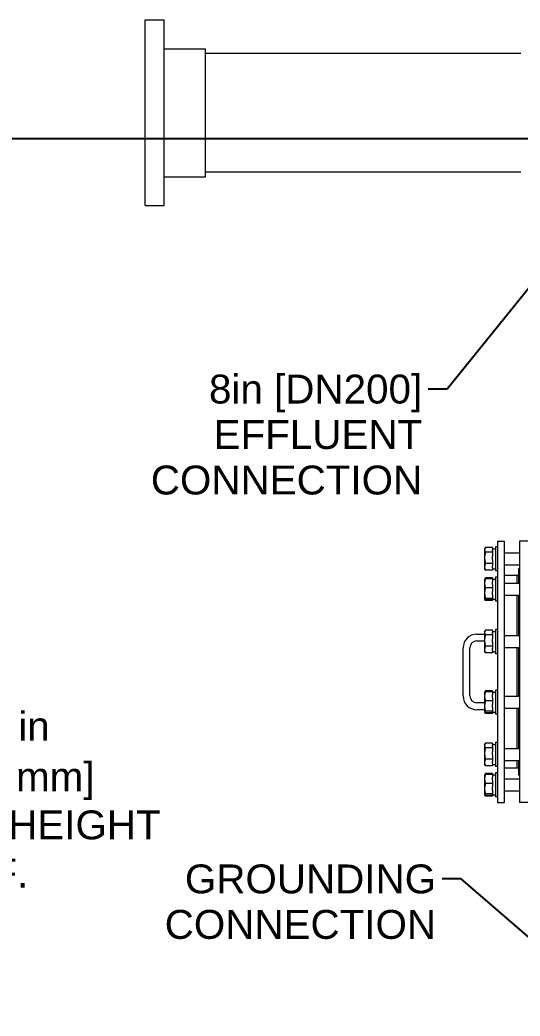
# Model space of a CAD drawing. Header units: inches. Extents: x 17 to 469, y 7 to 301.
# Drawn here: x 305.6 to 341.9, y 81.8 to 154.2 of the extents above; entities that cross this region are included whole.
import ezdxf

# ---------------------------------------------------------------- set-up
doc = ezdxf.new("R2010")
doc.units = ezdxf.units.IN
doc.header["$LTSCALE"] = 14
doc.header["$MEASUREMENT"] = 0
for name, color, linetype, lineweight in [('Dimension (ANSI)', 7, 'Continuous', 25), ('Symbol (ANSI)', 7, 'Continuous', 25), ('Visible (ANSI)', 7, 'Continuous', 50)]:
    doc.layers.add(name, color=color, linetype=linetype, lineweight=lineweight)
doc.styles.add('MEMCOR Medium', font='arial.ttf')
doc.dimstyles.new('Default (ANSI)', dxfattribs={"dimscale": 14, "dimtxt": 0.15, "dimasz": 0.098425, "dimexe": 0.125, "dimexo": 0.0625, "dimgap": 0.031496, "dimtad": 0, "dimtih": 1, "dimtoh": 1, "dimdec": 4, "dimrnd": 1e-08, "dimzin": 3, "dimdsep": 46, "dimlunit": 5, "dimtxsty": 'MEMCOR Medium', "dimcen": 0.09, "dimdle": 0.393701, "dimclrd": 256, "dimclre": 256, "dimclrt": 256, "dimadec": 0, "dimazin": 1, "dimtfac": 0.8, "dimtofl": 0, "dimtmove": 0, "dimatfit": 3, "dimfxl": 1, "dimfrac": 1, "dimtolj": 1, "dimtzin": 4, "dimlwd": -1, "dimlwe": -1, "dimarcsym": 0})
doc.dimstyles.new('Default (ANSI)$7', dxfattribs={"dimscale": 14, "dimtxt": 0.15, "dimasz": 0.098425, "dimexe": 0.125, "dimexo": 0.0625, "dimgap": 0.031496, "dimtad": 0, "dimtih": 1, "dimtoh": 1, "dimdec": 4, "dimrnd": 1e-08, "dimzin": 3, "dimdsep": 46, "dimlunit": 5, "dimtxsty": 'MEMCOR Medium', "dimcen": 0.09, "dimdle": 0.393701, "dimclrd": 256, "dimclre": 256, "dimclrt": 256, "dimadec": 0, "dimazin": 1, "dimtfac": 0.8, "dimtofl": 0, "dimtmove": 0, "dimatfit": 3, "dimfxl": 1, "dimfrac": 1, "dimtolj": 1, "dimtzin": 4, "dimlwd": -1, "dimlwe": -1, "dimarcsym": 0})

# ---------------------------------------------------------------- blocks, each defined once
blk = doc.blocks.new('*D18')
at = {"layer": 'Defpoints', "color": 0, "transparency": 16777216}
for p in [(360.768, 145.532), (302.851, 55.808), (347.261, 55.808)]:
    blk.add_point(p, dxfattribs=at)
at = {"layer": 'Dimension (ANSI)', "transparency": 16777216}
for p, q in [((359.893, 145.532), (301.101, 145.532)), ((302.851, 144.154), (302.851, 107.84)), ((302.851, 57.186), (302.851, 93.5)), ((346.386, 55.808), (301.101, 55.808))]:
    blk.add_line(p, q, dxfattribs=at)
for points in [[(302.622, 144.154), (303.081, 144.154), (302.851, 145.532)], [(302.622, 57.186), (303.081, 57.186), (302.851, 55.808)]]:
    blk.add_solid(points, dxfattribs=at)
at = {"layer": 'Dimension (ANSI)', "transparency": 16777216, "char_height": 2.1, "attachment_point": 5, "style": 'MEMCOR Medium'}
for s, insert in [('\\A1; \\fArial|b0|i0;\\H2.1000;89{\\H0.8x;\\S3#4;} in', (302.851, 102.827)), ('\\A1;[2279.0 mm]{\\P\\fArial|b0|i0;\\H2.1000;SHIPPING HEIGHT\\P\\fArial|b0|i0;\\H2.1000;REF.}', (302.851, 95.657))]:
    blk.add_mtext(s, dxfattribs=dict(at, insert=insert))

msp = doc.modelspace()

# ---------------------------------------------------------------- linework, layer by layer
at = {"layer": 'Visible (ANSI)', "linetype": 'Continuous', "lineweight": 18}
for p, q in [((314.68753, 140.6644), (314.68753, 154.1644)), ((314.68753, 154.1644), (316.06253, 154.1644)), ((316.06253, 140.6644), (316.06253, 154.1644)), ((316.06253, 152.07065), (319.06253, 152.07065)), ((319.06253, 142.75815), (319.06253, 152.07065)), ((341.98778, 151.7269), (319.06253, 151.7269)), ((316.06253, 142.75815), (319.06253, 142.75815)), ((341.98778, 143.1019), (319.06253, 143.1019)), ((314.68753, 140.6644), (316.06253, 140.6644)), ((340.13934, 115.86226), (340.13934, 114.11226)), ((340.27996, 115.86226), (340.13934, 115.86226)), ((340.27996, 116.2769), (340.27996, 97.2769)), ((340.27996, 116.2769), (340.77996, 116.2769)), ((340.77996, 97.2769), (340.77996, 116.2769)), ((341.87246, 116.2769), (341.87246, 97.2769)), ((343.06246, 116.2769), (341.87246, 116.2769)), ((339.34221, 115.70601), (339.37841, 115.7687)), ((339.34221, 115.70601), (339.34221, 115.64835)), ((339.34221, 115.64835), (339.34221, 115.07353)), ((339.92034, 115.81121), (339.40641, 115.81121)), ((339.92034, 115.4855), (339.40641, 115.4855)), ((339.92034, 115.81121), (339.92034, 115.69732)), ((339.92034, 115.71676), (340.13934, 115.71676)), ((339.92034, 115.59939), (339.92034, 115.69732)), ((339.92034, 115.59939), (339.92034, 115.4855)), ((339.92034, 115.4855), (339.92034, 115.1974)), ((339.92034, 114.94966), (339.92034, 115.1974)), ((340.77996, 115.42476), (341.87246, 115.42476)), ((339.34221, 115.07353), (339.34221, 114.41244)), ((339.34221, 114.41244), (339.34221, 114.26851)), ((339.92034, 114.66156), (339.40641, 114.66156)), ((339.92034, 114.94966), (339.92034, 114.66156)), ((339.92034, 114.66156), (339.92034, 114.48735)), ((339.92034, 114.33754), (339.92034, 114.48735)), ((340.77996, 114.54976), (341.87246, 114.54976)), ((339.34221, 114.26851), (339.37841, 114.20582)), ((339.92034, 114.16332), (339.40641, 114.16332)), ((339.92034, 114.33754), (339.92034, 114.16332)), ((339.92034, 114.25776), (339.98409, 114.25776)), ((340.27996, 114.11226), (340.13934, 114.11226)), ((341.67996, 113.7769), (340.77996, 113.7769)), ((341.67996, 113.7769), (341.67996, 113.2248)), ((341.80996, 113.7769), (341.67996, 113.7769)), ((341.67996, 113.7769), (341.67996, 113.2248)), ((341.80996, 114.2769), (341.80996, 113.2248)), ((341.87246, 114.2769), (341.80996, 114.2769)), ((339.34221, 113.50605), (339.34523, 113.51129)), ((339.34221, 113.50605), (339.34221, 113.21879)), ((339.34221, 113.21879), (339.34221, 112.50523)), ((339.34523, 113.51129), (339.37841, 113.56874)), ((339.92034, 113.61124), (339.40641, 113.61124)), ((339.92034, 113.55066), (339.40641, 113.55066)), ((339.92034, 113.61124), (339.92034, 113.55066)), ((339.92034, 113.55066), (339.92034, 113.31858)), ((339.92034, 113.5168), (340.13934, 113.5168)), ((339.92034, 113.119), (339.92034, 113.31858)), ((339.92034, 113.119), (339.92034, 112.88691)), ((340.13934, 113.6623), (340.13934, 111.9123)), ((340.27996, 113.6623), (340.13934, 113.6623)), ((340.77996, 113.2248), (341.87246, 113.2248)), ((339.34221, 112.50523), (339.34221, 112.07375)), ((339.92034, 112.88691), (339.40641, 112.88691)), ((339.92034, 112.88691), (339.92034, 112.62)), ((339.92034, 112.39047), (339.92034, 112.62)), ((339.92034, 112.39047), (339.92034, 112.12355)), ((340.77996, 112.3498), (341.87246, 112.3498)), ((341.67996, 112.3498), (341.67996, 109.41436)), ((341.67996, 112.3498), (341.67996, 109.41436)), ((341.80996, 112.3498), (341.80996, 109.41436)), ((339.34221, 112.07375), (339.34221, 112.06855)), ((339.34221, 112.06855), (339.34523, 112.06332)), ((339.34523, 112.06332), (339.37841, 112.00586)), ((339.92034, 112.12355), (339.40641, 112.12355)), ((339.92034, 112.02394), (339.40641, 112.02394)), ((339.92034, 111.96336), (339.40641, 111.96336)), ((339.92034, 112.12355), (339.92034, 112.08872)), ((339.92034, 112.0578), (339.92034, 112.08872)), ((339.92034, 112.0578), (340.13934, 112.0578)), ((339.92034, 112.0578), (339.92034, 112.02394)), ((339.92034, 112.02394), (339.92034, 111.96336)), ((340.27996, 111.9123), (340.13934, 111.9123)), ((338.77996, 109.5269), (339.34221, 109.5269)), ((339.34221, 109.69561), (339.37841, 109.7583)), ((339.34221, 109.69561), (339.34221, 109.63795)), ((339.34221, 109.63795), (339.34221, 109.06312)), ((339.92034, 109.8008), (339.40641, 109.8008)), ((339.92034, 109.47509), (339.40641, 109.47509)), ((339.92034, 109.8008), (339.92034, 109.68691)), ((339.92034, 109.70636), (340.13934, 109.70636)), ((339.92034, 109.58898), (339.92034, 109.68691)), ((339.92034, 109.58898), (339.92034, 109.47509)), ((339.92034, 109.47509), (339.92034, 109.187)), ((340.13934, 109.85186), (340.13934, 108.10186)), ((340.27996, 109.85186), (340.13934, 109.85186)), ((340.77996, 109.41436), (341.87246, 109.41436)), ((338.77996, 109.0269), (339.34221, 109.0269)), ((339.34221, 109.06312), (339.34221, 108.40203)), ((339.92034, 108.65115), (339.40641, 108.65115)), ((339.92034, 108.93925), (339.92034, 109.187)), ((339.92034, 108.93925), (339.92034, 108.65115)), ((339.92034, 108.65115), (339.92034, 108.47694)), ((337.77996, 105.0269), (337.77996, 108.5269)), ((338.27996, 105.0269), (338.27996, 108.5269)), ((339.34221, 108.40203), (339.34221, 108.25811)), ((339.34221, 108.25811), (339.37841, 108.19542)), ((339.92034, 108.15292), (339.40641, 108.15292)), ((339.92034, 108.32713), (339.92034, 108.47694)), ((339.92034, 108.32713), (339.92034, 108.15292)), ((339.92034, 108.24736), (340.13934, 108.24736)), ((340.27996, 108.10186), (340.13934, 108.10186)), ((340.77996, 108.53936), (341.87246, 108.53936)), ((341.67996, 108.53936), (341.67996, 105.01443)), ((341.67996, 108.53936), (341.67996, 105.01443)), ((341.80996, 108.53936), (341.80996, 105.01443)), ((339.34221, 105.29568), (339.34523, 105.30092)), ((339.34221, 105.29568), (339.34221, 105.00842)), ((339.34221, 105.00842), (339.34221, 104.29486)), ((339.34523, 105.30092), (339.37841, 105.35837)), ((339.92034, 105.40087), (339.40641, 105.40087)), ((339.92034, 105.34029), (339.40641, 105.34029)), ((339.92034, 105.40087), (339.92034, 105.34029)), ((339.92034, 105.34029), (339.92034, 105.10821)), ((339.92034, 105.30643), (340.13934, 105.30643)), ((339.92034, 104.90863), (339.92034, 105.10821)), ((340.13934, 105.45193), (340.13934, 103.70193)), ((340.27996, 105.45193), (340.13934, 105.45193)), ((340.77996, 105.01443), (341.87246, 105.01443)), ((339.34221, 104.5269), (338.77996, 104.5269)), ((339.34221, 104.29486), (339.34221, 103.86338)), ((339.92034, 104.67654), (339.40641, 104.67654)), ((339.92034, 104.90863), (339.92034, 104.67654)), ((339.92034, 104.67654), (339.92034, 104.40963)), ((339.92034, 104.1801), (339.92034, 104.40963)), ((339.34221, 104.0269), (338.77996, 104.0269)), ((339.34221, 103.86338), (339.34221, 103.85818)), ((339.34221, 103.85818), (339.34523, 103.85295)), ((339.34523, 103.85295), (339.37841, 103.79549)), ((339.92034, 103.91318), (339.40641, 103.91318)), ((339.92034, 103.81357), (339.40641, 103.81357)), ((339.92034, 103.75299), (339.40641, 103.75299)), ((339.92034, 104.1801), (339.92034, 103.91318)), ((339.92034, 103.91318), (339.92034, 103.87835)), ((339.92034, 103.84743), (339.92034, 103.87835)), ((339.92034, 103.84743), (340.13934, 103.84743)), ((339.92034, 103.84743), (339.92034, 103.81357)), ((339.92034, 103.81357), (339.92034, 103.75299)), ((340.27996, 103.70193), (340.13934, 103.70193)), ((340.77996, 104.13943), (341.87246, 104.13943)), ((341.67996, 104.13943), (341.67996, 101.20399)), ((341.67996, 104.13943), (341.67996, 101.20399)), ((341.80996, 104.13943), (341.80996, 101.20399)), ((339.34221, 101.48524), (339.37841, 101.54793)), ((339.34221, 101.48524), (339.34221, 101.42758)), ((339.34221, 101.42758), (339.34221, 100.85275)), ((339.92034, 101.59043), (339.40641, 101.59043)), ((339.92034, 101.59043), (339.92034, 101.47654)), ((339.92034, 101.49599), (340.13934, 101.49599)), ((339.92034, 101.37861), (339.92034, 101.47654)), ((339.92034, 101.37861), (339.92034, 101.26472)), ((340.13934, 101.64149), (340.13934, 99.89149)), ((340.27996, 101.64149), (340.13934, 101.64149)), ((339.34221, 100.85275), (339.34221, 100.19166)), ((339.92034, 101.26472), (339.40641, 101.26472)), ((339.92034, 101.26472), (339.92034, 100.97663)), ((339.92034, 100.72888), (339.92034, 100.97663)), ((339.92034, 100.72888), (339.92034, 100.44078)), ((340.77996, 101.20399), (341.87246, 101.20399)), ((339.34221, 100.19166), (339.34221, 100.04774)), ((339.34221, 100.04774), (339.37841, 99.98505)), ((339.92034, 100.44078), (339.40641, 100.44078)), ((339.92034, 99.94255), (339.40641, 99.94255)), ((339.92034, 100.44078), (339.92034, 100.26657)), ((339.92034, 100.11676), (339.92034, 100.26657)), ((339.92034, 100.11676), (339.92034, 99.94255)), ((339.92034, 100.03699), (340.13934, 100.03699)), ((340.77996, 100.32899), (341.87246, 100.32899)), ((341.67996, 100.32899), (341.67996, 99.7769)), ((341.67996, 100.32899), (341.67996, 99.7769)), ((341.80996, 100.32899), (341.80996, 99.2769)), ((339.34221, 99.28528), (339.34523, 99.29051)), ((339.34221, 99.28528), (339.34221, 98.99801)), ((339.34523, 99.29051), (339.37841, 99.34797)), ((339.92034, 99.39047), (339.40641, 99.39047)), ((339.92034, 99.32989), (339.40641, 99.32989)), ((339.92034, 99.39047), (339.92034, 99.32989)), ((339.92034, 99.32989), (339.92034, 99.0978)), ((339.92034, 99.29603), (340.13934, 99.29603)), ((340.27996, 99.89149), (340.13934, 99.89149)), ((340.13934, 99.44153), (340.13934, 97.69153)), ((340.27996, 99.44153), (340.13934, 99.44153)), ((341.67996, 99.7769), (340.77996, 99.7769)), ((341.80996, 99.7769), (341.67996, 99.7769)), ((341.87246, 99.2769), (341.80996, 99.2769)), ((339.34221, 98.99801), (339.34221, 98.28446)), ((339.92034, 98.66614), (339.40641, 98.66614)), ((339.92034, 98.89822), (339.92034, 99.0978)), ((339.92034, 98.89822), (339.92034, 98.66614)), ((339.92034, 98.66614), (339.92034, 98.39922)), ((340.77996, 99.00403), (341.87246, 99.00403)), ((339.34221, 98.28446), (339.34221, 97.85297)), ((339.34221, 97.85297), (339.34221, 97.84778)), ((339.34221, 97.84778), (339.34523, 97.84254)), ((339.34523, 97.84254), (339.37841, 97.78509)), ((339.92034, 97.90278), (339.40641, 97.90278)), ((339.92034, 97.80317), (339.40641, 97.80317)), ((339.92034, 98.16969), (339.92034, 98.39922)), ((339.92034, 98.16969), (339.92034, 97.90278)), ((339.92034, 97.90278), (339.92034, 97.86795)), ((339.92034, 97.83703), (339.92034, 97.86795)), ((339.92034, 97.83703), (340.13934, 97.83703)), ((339.92034, 97.83703), (339.92034, 97.80317)), ((339.92034, 97.80317), (339.92034, 97.74258)), ((340.77996, 98.12903), (341.87246, 98.12903)), ((339.92034, 97.74258), (339.40641, 97.74258)), ((340.27996, 97.69153), (340.13934, 97.69153)), ((340.27996, 97.2769), (340.77996, 97.2769)), ((343.06246, 97.2769), (341.87246, 97.2769))]:
    msp.add_line(p, q, dxfattribs=at)
for centre, radius, start, end in [((338.77996, 108.5269), 1, 90, 180), ((338.77996, 108.5269), 0.5, 90, 180), ((338.77996, 105.0269), 1, 180, 270), ((338.77996, 105.0269), 0.5, 180, 270)]:
    msp.add_arc(centre, radius, start, end, dxfattribs=at)
msp.add_ellipse((339.98409, 114.98726), major_axis=(4.1372, 0), ratio=0.17632698, start_param=4.71238898, end_param=4.7499235, dxfattribs=at)
for points, weights in [([(339.40641, 115.81121), (339.34221, 115.72393), (339.34221, 115.64835)], [1.01001874936, 1.04314139574, 1]), ([(339.34221, 115.64835), (339.34221, 115.57277), (339.40641, 115.4855)], [1, 1.04314139574, 1.01001874936]), ([(339.40641, 115.4855), (339.34221, 115.26473), (339.34221, 115.07353)], [1.01001874936, 1.04314139574, 1]), ([(339.34221, 115.07353), (339.34221, 114.88233), (339.40641, 114.66156)], [1, 1.04314139574, 1.01001874936]), ([(339.40641, 114.66156), (339.34221, 114.52806), (339.34221, 114.41244)], [1.01001874936, 1.04314139574, 1]), ([(339.34221, 114.41244), (339.34221, 114.29683), (339.40641, 114.16332)], [1, 1.04314139574, 1.01001874936]), ([(339.40641, 114.16332), (339.39031, 114.18521), (339.37841, 114.20582)], [1.01001874936, 1.01812761042, 1.02166570028]), ([(339.40641, 113.55066), (339.34221, 113.37281), (339.34221, 113.21879)], [1.01001874936, 1.04314139574, 1]), ([(339.34221, 113.21879), (339.34221, 113.06476), (339.40641, 112.88691)], [1, 1.04314139574, 1.01001874936]), ([(339.34523, 113.51129), (339.35583, 113.52963), (339.40641, 113.55066)], [1.01515888119, 1.0359371329, 1.01001874936]), ([(339.40641, 113.61124), (339.37256, 113.56523), (339.35685, 113.52397)], [1.01001874936, 1.02721658286, 1.02385469408]), ([(339.40641, 112.88691), (339.34221, 112.68237), (339.34221, 112.50523)], [1.01001874936, 1.04314139574, 1]), ([(339.34221, 112.50523), (339.34221, 112.3281), (339.40641, 112.12355)], [1, 1.04314139574, 1.01001874936]), ([(339.40641, 112.12355), (339.34221, 112.09686), (339.34221, 112.07375)], [1.01001874936, 1.04314139574, 1]), ([(339.34221, 112.07375), (339.34221, 112.05063), (339.40641, 112.02394)], [1, 1.04314139574, 1.01001874936]), ([(339.37447, 112.03908), (339.38757, 112.00253), (339.40641, 111.96336)], [1.02274317859, 1.01951585197, 1.01001874936]), ([(339.40641, 111.96336), (339.39031, 111.98525), (339.37841, 112.00586)], [1.01001874936, 1.01812761042, 1.02166570028]), ([(339.40641, 109.8008), (339.34221, 109.71353), (339.34221, 109.63795)], [1.01001874936, 1.04314139574, 1]), ([(339.34221, 109.63795), (339.34221, 109.56237), (339.40641, 109.47509)], [1, 1.04314139574, 1.01001874936]), ([(339.40641, 109.47509), (339.34221, 109.25432), (339.34221, 109.06312)], [1.01001874936, 1.04314139574, 1]), ([(339.34221, 109.06312), (339.34221, 108.87193), (339.40641, 108.65115)], [1, 1.04314139574, 1.01001874936]), ([(339.40641, 108.65115), (339.34221, 108.51765), (339.34221, 108.40203)], [1.01001874936, 1.04314139574, 1]), ([(339.34221, 108.40203), (339.34221, 108.28642), (339.40641, 108.15292)], [1, 1.04314139574, 1.01001874936]), ([(339.40641, 108.15292), (339.39031, 108.17481), (339.37841, 108.19542)], [1.01001874936, 1.01812761042, 1.02166570028]), ([(339.40641, 105.34029), (339.34221, 105.16244), (339.34221, 105.00842)], [1.01001874936, 1.04314139574, 1]), ([(339.34221, 105.00842), (339.34221, 104.8544), (339.40641, 104.67654)], [1, 1.04314139574, 1.01001874936]), ([(339.34523, 105.30092), (339.35583, 105.31926), (339.40641, 105.34029)], [1.01515888119, 1.0359371329, 1.01001874936]), ([(339.40641, 105.40087), (339.37256, 105.35486), (339.35685, 105.3136)], [1.01001874936, 1.02721658286, 1.02385469408]), ([(339.40641, 104.67654), (339.34221, 104.472), (339.34221, 104.29486)], [1.01001874936, 1.04314139574, 1]), ([(339.34221, 104.29486), (339.34221, 104.11773), (339.40641, 103.91318)], [1, 1.04314139574, 1.01001874936]), ([(339.40641, 103.91318), (339.34221, 103.88649), (339.34221, 103.86338)], [1.01001874936, 1.04314139574, 1]), ([(339.34221, 103.86338), (339.34221, 103.84026), (339.40641, 103.81357)], [1, 1.04314139574, 1.01001874936]), ([(339.37447, 103.82871), (339.38757, 103.79216), (339.40641, 103.75299)], [1.02274317859, 1.01951585197, 1.01001874936]), ([(339.40641, 103.75299), (339.39031, 103.77488), (339.37841, 103.79549)], [1.01001874936, 1.01812761042, 1.02166570028]), ([(339.40641, 101.59043), (339.34221, 101.50316), (339.34221, 101.42758)], [1.01001874936, 1.04314139574, 1]), ([(339.34221, 101.42758), (339.34221, 101.352), (339.40641, 101.26472)], [1, 1.04314139574, 1.01001874936]), ([(339.40641, 101.26472), (339.34221, 101.04395), (339.34221, 100.85275)], [1.01001874936, 1.04314139574, 1]), ([(339.34221, 100.85275), (339.34221, 100.66156), (339.40641, 100.44078)], [1, 1.04314139574, 1.01001874936]), ([(339.40641, 100.44078), (339.34221, 100.30728), (339.34221, 100.19166)], [1.01001874936, 1.04314139574, 1]), ([(339.34221, 100.19166), (339.34221, 100.07605), (339.40641, 99.94255)], [1, 1.04314139574, 1.01001874936]), ([(339.40641, 99.94255), (339.39031, 99.96444), (339.37841, 99.98505)], [1.01001874936, 1.01812761042, 1.02166570028]), ([(339.40641, 99.32989), (339.34221, 99.15203), (339.34221, 98.99801)], [1.01001874936, 1.04314139574, 1]), ([(339.34523, 99.29051), (339.35583, 99.30885), (339.40641, 99.32989)], [1.01515888119, 1.0359371329, 1.01001874936]), ([(339.40641, 99.39047), (339.37256, 99.34445), (339.35685, 99.30319)], [1.01001874936, 1.02721658286, 1.02385469408]), ([(339.34221, 98.99801), (339.34221, 98.84399), (339.40641, 98.66614)], [1, 1.04314139574, 1.01001874936]), ([(339.40641, 98.66614), (339.34221, 98.4616), (339.34221, 98.28446)], [1.01001874936, 1.04314139574, 1]), ([(339.34221, 98.28446), (339.34221, 98.10732), (339.40641, 97.90278)], [1, 1.04314139574, 1.01001874936]), ([(339.40641, 97.90278), (339.34221, 97.87609), (339.34221, 97.85297)], [1.01001874936, 1.04314139574, 1]), ([(339.34221, 97.85297), (339.34221, 97.82986), (339.40641, 97.80317)], [1, 1.04314139574, 1.01001874936]), ([(339.37447, 97.8183), (339.38757, 97.78175), (339.40641, 97.74258)], [1.02274317859, 1.01951585197, 1.01001874936]), ([(339.40641, 97.74258), (339.39031, 97.76447), (339.37841, 97.78509)], [1.01001874936, 1.01812761042, 1.02166570028])]:
    msp.add_rational_spline(points, weights, degree=2, dxfattribs=at)

# ---------------------------------------------------------------- texts
at = {"layer": 'Symbol (ANSI)', "char_height": 2.1000001, "width": 19.7259161, "attachment_point": 3, "line_spacing_factor": 0.944221, "style": 'MEMCOR Medium'}
for s, insert in [('\\fArial|b0|i0;8in [DN200] \\P\\fArial|b0|i0;EFFLUENT\\P\\fArial|b0|i0;CONNECTION', (334.81015, 128.38434)), ('\\fArial|b0|i0;GROUNDING\\P\\fArial|b0|i0;CONNECTION', (335.81926, 92.7802))]:
    msp.add_mtext(s, dxfattribs=dict(at, insert=insert))

# ---------------------------------------------------------------- dimensions: what is measured, and where the dimension line sits
at = {"layer": 'Dimension (ANSI)'}
dim = msp.add_linear_dim(base=(302.85138, 55.8079), p1=(360.76778, 145.5319), p2=(347.26083, 55.8079), angle=90, text=' \\fArial|b0|i0;\\H2.1000;<> in\\X[2279.0 mm]{\\P\\fArial|b0|i0;\\H2.1000;SHIPPING HEIGHT\\P\\fArial|b0|i0;\\H2.1000;REF.}', dimstyle='Default (ANSI)', override={"dimgap": 0.031496, "dimdec": 4, "dimpost": '', "dimtol": 0, "dimlim": 0, "dimtp": 0, "dimtm": 0, "dimtdec": 2, "dimatfit": 1}, dxfattribs=at)
dim.commit()
dim.dimension.update_dxf_attribs({"geometry": '*D18', "text_midpoint": (302.85138, 100.6699), "dimtype": 160})

# ---------------------------------------------------------------- leaders
at = {"layer": 'Symbol (ANSI)', "annotation_type": 0, "has_hookline": 1, "hookline_direction": 1, "text_width": 19.33404}
for points in [[(345.35383, 138.1519), (336.62905, 127.33434), (335.2511, 127.33434)], [(354.65812, 77.05138), (337.63815, 91.7302), (336.2602, 91.7302)]]:
    msp.add_leader(points, dimstyle='Default (ANSI)$7', override={"dimtad": 0}, dxfattribs=at)

doc.saveas('drawing.dxf')
